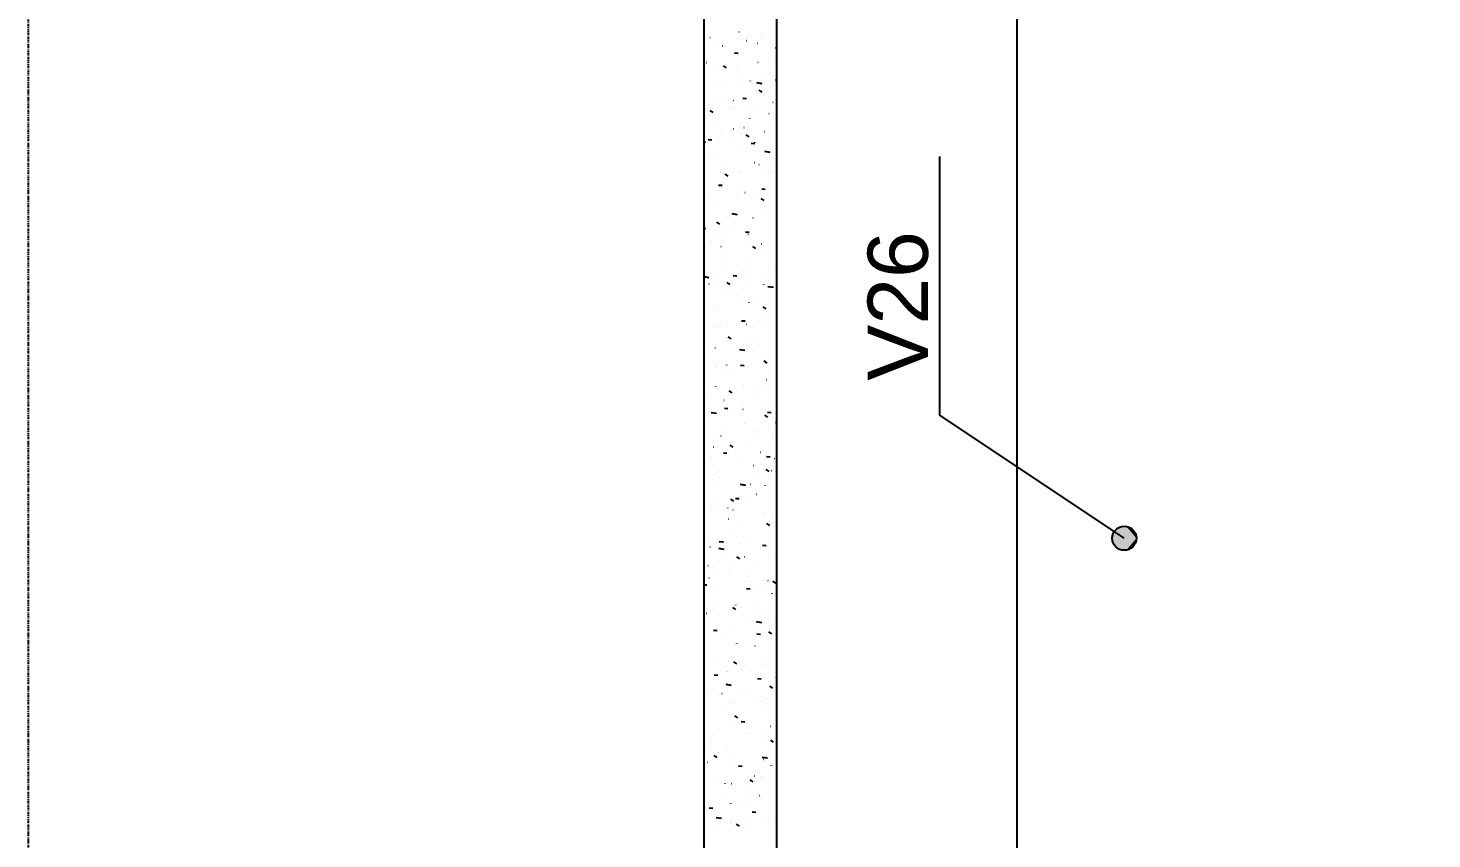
# Model space of a CAD drawing. Extents: x -1789 to 4156, y -3064 to 1391.
# Drawn here: x 1532.7 to 1765.8, y 5.1 to 139.8 of the extents above; entities that cross this region are included whole.
import ezdxf

# ---------------------------------------------------------------- set-up
doc = ezdxf.new("R2010")
doc.units = 0
doc.linetypes.add('ESTILO_TQS_0003', pattern=[0.92, 0.3, -0.15, 0.02, -0.15, 0.3])
for name, color, linetype in [('1', 1, 'CONTINUOUS'), ('2', 2, 'CONTINUOUS'), ('3', 3, 'CONTINUOUS'), ('9', 254, 'CONTINUOUS')]:
    doc.layers.add(name, color=color, linetype=linetype)
doc.styles.add('TQS_ARIAL', font='arial.ttf')

msp = doc.modelspace()

# ---------------------------------------------------------------- linework, layer by layer
at = {"layer": '1', "linetype": 'Continuous'}
msp.add_lwpolyline([(1714.7125, 55.0248), (1684.0927, 75.49325), (1684.0927, 118.4477)], dxfattribs=at)
msp.add_circle((1714.7125, 55.0248), 2, dxfattribs=at)
for points in [[(1716.7125, 55.0248), (1713.7125, 56.75685), (1712.83315, 55.70885)], [(1716.7125, 55.0248), (1715.0598, 56.9944), (1713.7125, 56.75685)], [(1716.7125, 55.0248), (1716.2446, 56.3104), (1715.0598, 56.9944)], [(1716.7125, 55.0248), (1712.83315, 55.70885), (1712.83315, 54.34075)], [(1716.7125, 55.0248), (1712.83315, 54.34075), (1713.7125, 53.29275)], [(1716.7125, 55.0248), (1713.7125, 53.29275), (1715.0598, 53.0552)], [(1716.7125, 55.0248), (1715.0598, 53.0552), (1716.2446, 53.73925)], [(1716.7125, 55.0248), (1716.2446, 53.73925), (1716.7125, 55.0248)]]:
    msp.add_solid(points, dxfattribs=at)
at = {"layer": '2', "linetype": 'ESTILO_TQS_0003'}
msp.add_lwpolyline([(1532.6668, -1652.89415), (2146.65185, -1652.89415), (2146.65185, 1011.24555), (1532.6668, 1011.24555), (1532.6668, -1652.89415)], dxfattribs=at)
at = {"layer": '3', "linetype": 'Continuous'}
msp.add_line((1696.93695, -248.7196), (1696.93695, 392.2804), dxfattribs=at)
at = {"layer": '9', "linetype": 'Continuous'}
for p, q in [((1645.9113, 138.13345), (1645.9029, 138.1388)), ((1650.52245, 138.00055), (1650.53035, 138.00665)), ((1650.7317, 139.0702), (1650.7243, 139.07695)), ((1651.24955, 137.9079), (1651.2411, 137.91325)), ((1651.9944, 137.68685), (1652.0043, 137.68815)), ((1654.4978, 138.0164), (1654.5077, 138.01775)), ((1654.5552, 138.97725), (1654.54675, 138.9826)), ((1656.93695, 139.7291), (1656.93695, 139.7291)), ((1656.93695, 139.7291), (1656.93695, 139.7291)), ((1644.93695, 136.9503), (1644.93695, 136.9503)), ((1644.93695, 136.9503), (1644.93695, 136.9503)), ((1644.93695, 136.9503), (1644.93695, 136.9503)), ((1644.93695, 136.7577), (1644.93695, 136.7577)), ((1645.6789, 136.8554), (1645.6888, 136.8567)), ((1646.42365, 136.67285), (1646.41625, 136.6796)), ((1648.0198, 136.7902), (1648.01135, 136.79555)), ((1650.58545, 135.5645), (1649.9877, 135.6168)), ((1653.12785, 136.87455), (1653.1205, 136.8813)), ((1653.358, 136.56465), (1653.3496, 136.57)), ((1653.7694, 137.25645), (1653.77735, 137.2625)), ((1656.93695, 136.44555), (1656.79325, 136.5425)), ((1656.93695, 137.4599), (1656.93695, 137.4599)), ((1656.93695, 137.4599), (1656.93695, 137.4599)), ((1656.93695, 137.4599), (1656.93695, 137.4599)), ((1644.93695, 133.7147), (1644.93695, 133.7147)), ((1644.93695, 133.7147), (1644.93695, 133.7147)), ((1644.93695, 133.7147), (1644.93695, 133.7147)), ((1644.93695, 133.15995), (1644.93695, 133.15995)), ((1645.34975, 134.03145), (1645.3577, 134.03755)), ((1646.8345, 133.40975), (1646.8444, 133.41105)), ((1648.6289, 133.1567), (1648.1315, 133.4922)), ((1648.59675, 133.2873), (1648.6047, 133.2934)), ((1650.24275, 133.1733), (1650.23535, 133.18005)), ((1653.15, 134.2412), (1653.15995, 134.2425)), ((1653.88025, 134.10585), (1653.8882, 134.11195)), ((1655.6534, 134.5708), (1655.66335, 134.5721)), ((1656.93695, 135.0088), (1656.93695, 135.0088)), ((1656.93695, 134.2846), (1656.93695, 134.2846)), ((1656.93695, 134.2846), (1656.93695, 134.2846)), ((1656.93695, 134.2846), (1656.93695, 134.2846)), ((1656.93695, 133.38415), (1656.93695, 133.38415)), ((1656.93695, 133.38415), (1656.93695, 133.38415)), ((1656.93695, 133.38415), (1656.93695, 133.38415)), ((1646.98095, 131.10145), (1646.9725, 131.10685)), ((1651.41065, 131.4547), (1651.40225, 131.46005)), ((1652.6389, 130.97765), (1652.6315, 130.9844)), ((1653.0227, 130.62665), (1653.03265, 130.62795)), ((1654.5926, 130.51445), (1653.70325, 130.6524)), ((1655.0907, 131.79905), (1655.09865, 131.8051)), ((1656.7489, 131.22915), (1656.74045, 131.2345)), ((1656.81005, 131.1253), (1656.81995, 131.1266)), ((1656.93695, 131.10935), (1656.93695, 131.10935)), ((1656.93695, 131.10935), (1656.93695, 131.10935)), ((1644.93695, 130.47905), (1644.93695, 130.47905)), ((1644.93695, 130.47905), (1644.93695, 130.47905)), ((1644.93695, 130.47905), (1644.93695, 130.47905)), ((1644.93695, 129.56215), (1644.93695, 129.56215)), ((1644.93695, 129.56215), (1644.93695, 129.56215)), ((1648.7076, 130.13675), (1648.71555, 130.14285)), ((1648.7216, 128.2222), (1648.7142, 128.22895)), ((1650.5193, 130.2971), (1650.52925, 130.2984)), ((1654.598, 129.1305), (1654.10055, 129.46605)), ((1656.93695, 130.15085), (1656.93695, 130.15085)), ((1644.93695, 127.24345), (1644.93695, 127.24345)), ((1644.93695, 127.24345), (1644.93695, 127.24345)), ((1644.93695, 127.24345), (1644.93695, 127.24345)), ((1644.93695, 125.9644), (1644.93695, 125.9644)), ((1644.93695, 125.9644), (1644.93695, 125.9644)), ((1646.4553, 125.73015), (1645.95785, 126.0657)), ((1647.3329, 127.70195), (1647.3245, 127.70735)), ((1649.4414, 126.3587), (1649.43295, 126.3641)), ((1649.83475, 127.766), (1649.8427, 127.7721)), ((1650.07375, 126.64065), (1650.0837, 126.64195)), ((1651.97295, 128.0426), (1651.37525, 128.09485)), ((1652.57715, 126.97025), (1652.5871, 126.97155)), ((1653.08175, 127.02185), (1653.08965, 127.02795)), ((1656.3287, 126.2777), (1656.33665, 126.2838)), ((1656.3645, 127.46885), (1656.3744, 127.47015)), ((1656.93695, 127.93405), (1656.93695, 127.93405)), ((1656.93695, 127.93405), (1656.93695, 127.93405)), ((1656.93695, 127.6083), (1656.93695, 127.6083)), ((1656.93695, 127.55285), (1656.93695, 127.55285)), ((1656.93695, 127.03915), (1656.93695, 127.03915)), ((1656.93695, 127.03915), (1656.93695, 127.03915)), ((1656.93695, 127.03915), (1656.93695, 127.03915)), ((1644.93695, 124.0078), (1644.93695, 124.0078)), ((1644.93695, 124.0078), (1644.93695, 124.0078)), ((1646.7088, 123.7216), (1646.70145, 123.72835)), ((1652.5407, 124.72265), (1652.5333, 124.7294)), ((1655.71005, 125.5404), (1655.7016, 125.5458)), ((1656.93695, 124.7588), (1656.93695, 124.7588)), ((1656.93695, 124.7588), (1656.93695, 124.7588)), ((1644.93695, 122.3666), (1644.93695, 122.3666)), ((1644.93695, 122.3666), (1644.93695, 122.3666)), ((1645.25795, 122.40885), (1645.26785, 122.41015)), ((1647.4738, 121.26165), (1647.46535, 121.26705)), ((1647.76135, 122.73845), (1647.77125, 122.73975)), ((1647.76625, 122.94315), (1647.7742, 122.94925)), ((1649.10495, 121.52595), (1649.0976, 121.5327)), ((1649.79335, 122.9592), (1649.78495, 122.9646)), ((1651.01325, 122.199), (1651.02115, 122.2051)), ((1651.54865, 123.23705), (1651.55855, 123.23835)), ((1651.90185, 121.61595), (1651.8934, 121.62135)), ((1652.42435, 121.70395), (1651.92695, 122.0395)), ((1654.93685, 122.527), (1654.92945, 122.53375)), ((1656.93695, 121.5835), (1656.93695, 121.5835)), ((1656.93695, 121.5835), (1656.93695, 121.5835)), ((1656.93695, 121.5835), (1656.93695, 121.5835)), ((1645.246, 120.77325), (1644.93695, 120.8212)), ((1644.93695, 120.77215), (1644.93695, 120.77215)), ((1646.18785, 121.1482), (1645.59015, 121.20045)), ((1647.0947, 119.0529), (1647.1046, 119.0542)), ((1650.882, 119.5515), (1650.8919, 119.5528)), ((1653.36045, 120.52065), (1652.76275, 120.57295)), ((1653.3939, 120.7901), (1653.4018, 120.7962)), ((1655.9184, 119.11805), (1655.02905, 119.256)), ((1656.93695, 120.6942), (1656.93695, 120.6942)), ((1656.93695, 120.6942), (1656.93695, 120.6942)), ((1656.93695, 120.6942), (1656.93695, 120.6942)), ((1656.93695, 120.20775), (1656.93695, 120.20775)), ((1656.93695, 118.9601), (1656.93695, 118.9601)), ((1644.93695, 118.7688), (1644.93695, 118.7688)), ((1644.93695, 118.7688), (1644.93695, 118.7688)), ((1644.93695, 118.7688), (1644.93695, 118.7688)), ((1644.93695, 117.53655), (1644.93695, 117.53655)), ((1644.93695, 117.53655), (1644.93695, 117.53655)), ((1644.93695, 117.53655), (1644.93695, 117.53655)), ((1645.8406, 118.2299), (1645.8485, 118.236)), ((1648.2212, 116.821), (1648.22915, 116.82705)), ((1648.71405, 117.29625), (1648.7056, 117.30165)), ((1653.2723, 117.46115), (1653.2802, 117.46725)), ((1654.05225, 117.0707), (1654.0438, 117.0761)), ((1654.52395, 116.56035), (1654.5166, 116.5671)), ((1656.93695, 118.6602), (1656.93695, 118.6602)), ((1656.93695, 118.40825), (1656.93695, 118.40825)), ((1656.93695, 118.40825), (1656.93695, 118.40825)), ((1656.93695, 118.40825), (1656.93695, 118.40825)), ((1644.93695, 115.17105), (1644.93695, 115.17105)), ((1644.93695, 115.17105), (1644.93695, 115.17105)), ((1644.93695, 114.3009), (1644.93695, 114.3009)), ((1644.93695, 114.3009), (1644.93695, 114.3009)), ((1644.93695, 114.3009), (1644.93695, 114.3009)), ((1648.15315, 115.59445), (1648.16305, 115.59575)), ((1648.94305, 115.15945), (1648.44565, 115.49495)), ((1648.6921, 115.5593), (1648.68475, 115.56605)), ((1650.65655, 115.92405), (1650.66645, 115.92535)), ((1650.8225, 115.953), (1650.8141, 115.9584)), ((1654.44385, 116.42265), (1654.4538, 116.42395)), ((1655.5815, 115.9975), (1655.58945, 116.00355)), ((1656.16075, 115.72745), (1656.1523, 115.73285)), ((1656.93695, 115.23295), (1656.93695, 115.23295)), ((1656.93695, 115.23295), (1656.93695, 115.23295)), ((1656.93695, 115.23295), (1656.93695, 115.23295)), ((1656.93695, 114.34925), (1656.93695, 114.34925)), ((1656.93695, 114.34925), (1656.93695, 114.34925)), ((1647.9174, 113.59635), (1647.3197, 113.64865)), ((1648.0996, 113.49205), (1648.10755, 113.49815)), ((1650.32555, 111.96445), (1650.3335, 111.9705)), ((1650.59625, 112.9219), (1650.5878, 112.92725)), ((1651.715, 112.4656), (1651.72495, 112.4669)), ((1652.5112, 112.05975), (1652.50385, 112.0665)), ((1654.2184, 112.7952), (1654.22835, 112.7965)), ((1655.09, 112.9688), (1654.4923, 113.0211)), ((1656.93695, 112.80725), (1656.93695, 112.80725)), ((1656.93695, 112.0577), (1656.93695, 112.0577)), ((1656.93695, 112.0577), (1656.93695, 112.0577)), ((1656.93695, 112.0577), (1656.93695, 112.0577)), ((1644.93695, 111.57325), (1644.93695, 111.57325)), ((1644.93695, 111.06525), (1644.93695, 111.06525)), ((1644.93695, 111.06525), (1644.93695, 111.06525)), ((1644.93695, 111.06525), (1644.93695, 111.06525)), ((1645.3995, 111.63415), (1645.40945, 111.63545)), ((1646.67935, 111.0587), (1646.67195, 111.06545)), ((1653.57255, 111.2203), (1653.58045, 111.2264)), ((1654.91215, 111.13325), (1654.4147, 111.4688)), ((1654.90735, 109.86405), (1654.9, 109.87085)), ((1656.93695, 109.7675), (1656.93695, 109.7675)), ((1644.93695, 107.9755), (1644.93695, 107.9755)), ((1644.93695, 107.9755), (1644.93695, 107.9755)), ((1644.93695, 107.9755), (1644.93695, 107.9755)), ((1644.93695, 107.82965), (1644.93695, 107.82965)), ((1645.0101, 107.88575), (1645.018, 107.8918)), ((1645.17405, 108.0067), (1645.184, 108.008)), ((1647.55805, 107.20095), (1647.0606, 107.5365)), ((1648.9614, 108.5053), (1648.9713, 108.5066)), ((1649.0755, 108.863), (1649.0681, 108.8698)), ((1650.47255, 108.7719), (1649.58315, 108.90985)), ((1652.9075, 107.47435), (1652.9154, 107.48045)), ((1653.0567, 108.17915), (1653.04825, 108.1845)), ((1655.2769, 109.33675), (1655.2868, 109.33805)), ((1656.93695, 108.8824), (1656.93695, 108.8824)), ((1656.93695, 108.8824), (1656.93695, 108.8824)), ((1656.93695, 108.00425), (1656.93695, 108.00425)), ((1656.93695, 108.00425), (1656.93695, 108.00425)), ((1656.93695, 108.00425), (1656.93695, 108.00425)), ((1656.93695, 107.76935), (1656.93695, 107.76935)), ((1645.2448, 106.42965), (1644.93695, 106.45655)), ((1646.88565, 105.76), (1646.8772, 105.76535)), ((1648.25705, 107.1416), (1648.265, 107.1477)), ((1650.1154, 106.8777), (1650.10695, 106.88305)), ((1652.4174, 105.8021), (1651.8197, 105.8544)), ((1652.22385, 105.53445), (1652.21545, 105.5398)), ((1652.52325, 105.37645), (1652.53315, 105.37775)), ((1656.93695, 105.70715), (1656.93695, 105.70715)), ((1656.93695, 105.70715), (1656.93695, 105.70715)), ((1656.93695, 105.4067), (1656.93695, 105.4067)), ((1644.93695, 104.594), (1644.93695, 104.594)), ((1644.93695, 104.3777), (1644.93695, 104.3777)), ((1644.93695, 104.3777), (1644.93695, 104.3777)), ((1646.23255, 104.54825), (1646.24245, 104.54955)), ((1647.7348, 103.50525), (1647.74275, 103.5113)), ((1648.6626, 102.8964), (1648.65525, 102.90315)), ((1648.73595, 104.87785), (1648.74585, 104.87915)), ((1652.7859, 104.1454), (1652.7938, 104.1515)), ((1653.5271, 103.1748), (1653.0297, 103.5103)), ((1654.4945, 103.89745), (1654.4871, 103.9042)), ((1644.93695, 101.35835), (1644.93695, 101.35835)), ((1644.93695, 101.35835), (1644.93695, 101.35835)), ((1644.93695, 101.35835), (1644.93695, 101.35835)), ((1644.93695, 100.7799), (1644.93695, 100.7799)), ((1644.9383, 100.65), (1644.93695, 100.65085)), ((1648.3707, 101.232), (1648.3806, 101.2333)), ((1650.27655, 100.42445), (1650.2681, 100.42985)), ((1652.6643, 100.8165), (1652.6722, 100.82255)), ((1654.6862, 102.06345), (1654.6961, 102.06475)), ((1656.93695, 102.53185), (1656.93695, 102.53185)), ((1656.93695, 102.53185), (1656.93695, 102.53185)), ((1656.93695, 102.53185), (1656.93695, 102.53185)), ((1656.93695, 101.6593), (1656.93695, 101.6593)), ((1656.93695, 101.6593), (1656.93695, 101.6593)), ((1656.93695, 100.8748), (1656.93695, 100.8748)), ((1645.7571, 98.31245), (1644.93695, 98.43965)), ((1644.93695, 98.12275), (1644.93695, 98.12275)), ((1644.93695, 98.12275), (1644.93695, 98.12275)), ((1644.93695, 98.12275), (1644.93695, 98.12275)), ((1646.64985, 98.3958), (1646.6425, 98.40255)), ((1647.6132, 100.1763), (1647.62115, 100.1824)), ((1650.3504, 98.5824), (1649.7527, 98.6347)), ((1652.0555, 98.1193), (1652.0654, 98.1206)), ((1652.4817, 99.39685), (1652.47435, 99.4036)), ((1654.5589, 98.4489), (1654.5688, 98.4502)), ((1655.61475, 100.19895), (1655.6063, 100.2043)), ((1656.93695, 98.00615), (1656.9253, 98.0072)), ((1656.93695, 99.3566), (1656.93695, 99.3566)), ((1656.93695, 99.3566), (1656.93695, 99.3566)), ((1644.93695, 97.18215), (1644.93695, 97.18215)), ((1645.74, 97.28785), (1645.7499, 97.28915)), ((1647.4916, 96.84735), (1647.49955, 96.85345)), ((1649.2572, 97.1622), (1648.7598, 97.4977)), ((1649.046, 96.2001), (1649.03865, 96.20685)), ((1651.51675, 96.4591), (1651.5083, 96.46445)), ((1652.5427, 97.48755), (1652.5506, 97.49365)), ((1654.87785, 97.20115), (1654.8705, 97.2079)), ((1656.4295, 96.6573), (1655.54015, 96.7952)), ((1656.855, 96.23355), (1656.84655, 96.2389)), ((1656.93695, 96.5786), (1656.93695, 96.5786)), ((1656.93695, 96.1813), (1656.93695, 96.1813)), ((1644.93695, 94.8871), (1644.93695, 94.8871)), ((1644.93695, 94.8871), (1644.93695, 94.8871)), ((1644.93695, 94.8871), (1644.93695, 94.8871)), ((1644.93695, 93.58435), (1644.93695, 93.58435)), ((1644.93695, 93.58435), (1644.93695, 93.58435)), ((1644.93695, 93.58435), (1644.93695, 93.58435)), ((1646.8153, 93.83165), (1646.82525, 93.83295)), ((1647.37, 93.5184), (1647.37795, 93.5245)), ((1647.9429, 95.5606), (1647.93445, 95.566)), ((1650.60265, 94.33025), (1650.61255, 94.33155)), ((1652.4211, 94.1586), (1652.429, 94.1647)), ((1653.62525, 95.11585), (1653.6168, 95.1212)), ((1655.2263, 93.136), (1654.72885, 93.4715)), ((1656.91815, 95.1617), (1656.92805, 95.163)), ((1656.93695, 95.31435), (1656.93695, 95.31435)), ((1656.93695, 95.31435), (1656.93695, 95.31435)), ((1656.93695, 95.31435), (1656.93695, 95.31435)), ((1644.93695, 91.65145), (1644.93695, 91.65145)), ((1644.93695, 91.65145), (1644.93695, 91.65145)), ((1644.93695, 91.65145), (1644.93695, 91.65145)), ((1651.7379, 91.0605), (1651.1402, 91.1128)), ((1654.1645, 91.2014), (1654.17445, 91.2027)), ((1654.465, 91.2345), (1654.4576, 91.2413)), ((1654.52135, 91.36965), (1654.5129, 91.37505)), ((1656.93695, 93.00605), (1656.93695, 93.00605)), ((1656.93695, 93.00605), (1656.93695, 93.00605)), ((1656.93695, 93.00605), (1656.93695, 93.00605)), ((1656.93695, 91.98215), (1656.93695, 91.98215)), ((1644.93695, 89.9866), (1644.93695, 89.9866)), ((1644.93695, 89.9866), (1644.93695, 89.9866)), ((1646.33965, 90.23145), (1646.33125, 90.2368)), ((1647.24845, 90.1895), (1647.25635, 90.19555)), ((1647.8738, 90.3732), (1647.8837, 90.37455)), ((1648.63315, 90.23345), (1648.62575, 90.24025)), ((1650.3772, 90.7028), (1650.3871, 90.7041)), ((1650.40335, 90.81785), (1650.3949, 90.8232)), ((1651.99485, 90.5959), (1652.0028, 90.602)), ((1656.62985, 90.0264), (1656.6214, 90.0318)), ((1656.93695, 90.60565), (1656.93695, 90.60565)), ((1656.93695, 89.83075), (1656.93695, 89.83075)), ((1656.93695, 89.83075), (1656.93695, 89.83075)), ((1656.93695, 89.83075), (1656.93695, 89.83075)), ((1656.93695, 88.96935), (1656.93695, 88.96935)), ((1656.93695, 88.96935), (1656.93695, 88.96935)), ((1644.93695, 88.41585), (1644.93695, 88.41585)), ((1644.93695, 88.41585), (1644.93695, 88.41585)), ((1644.93695, 88.41585), (1644.93695, 88.41585)), ((1644.93695, 86.3888), (1644.93695, 86.3888)), ((1645.12015, 86.4129), (1645.1301, 86.41425)), ((1646.59515, 86.8934), (1646.5867, 86.89875)), ((1646.8222, 86.62675), (1646.8301, 86.63285)), ((1649.4143, 88.16355), (1648.91685, 88.4991)), ((1651.7141, 86.19785), (1650.82475, 86.33575)), ((1651.43565, 87.24435), (1651.4456, 87.2457)), ((1652.1779, 87.5007), (1652.18585, 87.5068)), ((1652.4522, 86.7339), (1652.44485, 86.74065)), ((1653.93905, 87.57395), (1653.949, 87.57525)), ((1656.93695, 86.6555), (1656.93695, 86.6555)), ((1656.93695, 86.6555), (1656.93695, 86.6555)), ((1644.93695, 85.1802), (1644.93695, 85.1802)), ((1644.93695, 85.1802), (1644.93695, 85.1802)), ((1644.93695, 85.1802), (1644.93695, 85.1802)), ((1646.33105, 85.99795), (1646.3237, 86.0047)), ((1652.0563, 84.1718), (1652.06425, 84.17785)), ((1652.9181, 86.0405), (1652.9097, 86.04585)), ((1654.8484, 84.53825), (1654.841, 84.545)), ((1655.38335, 84.13735), (1654.88595, 84.4729)), ((1654.99755, 84.1155), (1655.00745, 84.11685)), ((1655.0266, 84.69725), (1655.01815, 84.7026)), ((1656.5631, 84.39435), (1656.57105, 84.40045)), ((1656.93695, 85.3878), (1656.93695, 85.3878)), ((1644.93695, 82.791), (1644.93695, 82.791)), ((1644.93695, 81.94455), (1644.93695, 81.94455)), ((1644.93695, 81.94455), (1644.93695, 81.94455)), ((1644.93695, 81.94455), (1644.93695, 81.94455)), ((1646.9471, 83.4939), (1646.9387, 83.49925)), ((1647.00525, 83.5316), (1647.01315, 83.5377)), ((1648.68205, 83.28405), (1648.69195, 83.28535)), ((1648.7272, 83.8023), (1648.71985, 83.80905)), ((1649.0556, 82.15065), (1649.04715, 82.156)), ((1651.5722, 83.67445), (1650.9745, 83.72675)), ((1656.93695, 83.4802), (1656.93695, 83.4802)), ((1656.93695, 83.4802), (1656.93695, 83.4802)), ((1656.93695, 83.4802), (1656.93695, 83.4802)), ((1656.93695, 83.2051), (1656.93695, 83.2051)), ((1656.93695, 83.08945), (1656.93695, 83.08945)), ((1656.93695, 82.6244), (1656.93695, 82.6244)), ((1656.93695, 82.6244), (1656.93695, 82.6244)), ((1656.93695, 82.6244), (1656.93695, 82.6244)), ((1645.8421, 80.10105), (1645.8347, 80.1078)), ((1646.88365, 80.20265), (1646.89155, 80.20875)), ((1649.57135, 79.16495), (1649.07395, 79.50045)), ((1651.30715, 80.3613), (1651.3151, 80.3674)), ((1651.50825, 80.05835), (1651.51815, 80.05965)), ((1654.01165, 80.38795), (1654.02155, 80.38925)), ((1654.55415, 79.6172), (1654.56205, 79.62325)), ((1655.32425, 81.33235), (1655.3158, 81.3377)), ((1656.93695, 80.30495), (1656.93695, 80.30495)), ((1656.93695, 80.30495), (1656.93695, 80.30495)), ((1644.93695, 79.19325), (1644.93695, 79.19325)), ((1644.93695, 78.70895), (1644.93695, 78.70895)), ((1644.93695, 78.70895), (1644.93695, 78.70895)), ((1644.93695, 78.70895), (1644.93695, 78.70895)), ((1645.19275, 79.2269), (1645.20265, 79.2282)), ((1645.28955, 78.1993), (1645.2811, 78.2047)), ((1648.23825, 77.9054), (1648.23085, 77.91215)), ((1649.40755, 78.75115), (1649.39915, 78.7565)), ((1651.51605, 77.4079), (1651.5076, 77.41325)), ((1654.1462, 78.8367), (1654.1388, 78.84345)), ((1655.16825, 76.94245), (1655.1782, 76.94375)), ((1656.93695, 77.12965), (1656.93695, 77.12965)), ((1656.93695, 77.12965), (1656.93695, 77.12965)), ((1656.93695, 77.12965), (1656.93695, 77.12965)), ((1644.93695, 75.59545), (1644.93695, 75.59545)), ((1644.93695, 75.59545), (1644.93695, 75.59545)), ((1644.93695, 75.4733), (1644.93695, 75.4733)), ((1645.9917, 76.2826), (1645.9996, 76.2887)), ((1646.99865, 75.7384), (1646.1093, 75.87635)), ((1648.8996, 76.50775), (1648.3019, 76.56005)), ((1648.87755, 76.11425), (1648.88745, 76.11555)), ((1649.23865, 75.5385), (1649.2466, 75.54455)), ((1651.38095, 76.44385), (1651.39085, 76.44515)), ((1655.5404, 75.13875), (1655.043, 75.47425)), ((1656.0722, 75.88025), (1655.4745, 75.93255)), ((1656.88535, 74.93475), (1656.8933, 74.9408)), ((1656.93695, 76.27945), (1656.93695, 76.27945)), ((1656.93695, 76.27945), (1656.93695, 76.27945)), ((1656.93695, 75.8046), (1656.93695, 75.8046)), ((1645.35315, 74.20415), (1645.34575, 74.2109)), ((1647.75, 73.45655), (1647.74155, 73.46195)), ((1651.6915, 74.18495), (1651.69945, 74.19105)), ((1651.868, 74.0084), (1651.8596, 74.01375)), ((1653.0769, 73.06935), (1653.08685, 73.07065)), ((1653.65725, 72.9398), (1653.64985, 72.94655)), ((1653.9765, 72.66515), (1653.96805, 72.6705)), ((1655.5803, 73.3989), (1655.59025, 73.4002)), ((1656.93695, 74.19705), (1656.7817, 74.22115)), ((1656.93695, 74.19675), (1656.93695, 74.19675)), ((1656.93695, 73.9544), (1656.93695, 73.9544)), ((1656.93695, 73.9544), (1656.93695, 73.9544)), ((1656.93695, 73.9544), (1656.93695, 73.9544)), ((1644.93695, 72.23765), (1644.93695, 72.23765)), ((1644.93695, 71.9977), (1644.93695, 71.9977)), ((1646.51885, 70.21585), (1646.52675, 70.22195)), ((1646.7614, 72.2379), (1646.77135, 72.2392)), ((1647.7493, 72.00845), (1647.7419, 72.0152)), ((1649.76355, 70.1426), (1649.26615, 70.4781)), ((1651.5699, 70.85605), (1651.57785, 70.8621)), ((1656.76375, 71.6058), (1656.7717, 71.6119)), ((1656.93695, 70.7791), (1656.93695, 70.7791)), ((1656.93695, 70.7791), (1656.93695, 70.7791)), ((1656.93695, 70.7791), (1656.93695, 70.7791)), ((1644.93695, 69.00205), (1644.93695, 69.00205)), ((1644.93695, 69.00205), (1644.93695, 69.00205)), ((1644.93695, 69.00205), (1644.93695, 69.00205)), ((1644.93695, 68.3999), (1644.93695, 68.3999)), ((1644.93695, 68.3999), (1644.93695, 68.3999)), ((1644.93695, 68.3999), (1644.93695, 68.3999)), ((1646.11955, 68.5556), (1646.12945, 68.5569)), ((1648.72785, 69.12225), (1648.13015, 69.17455)), ((1649.1424, 69.39425), (1649.13395, 69.3996)), ((1649.9069, 69.0542), (1649.9168, 69.0555)), ((1654.32845, 69.26565), (1654.32, 69.271)), ((1655.90045, 68.49475), (1655.30275, 68.54705)), ((1656.2224, 69.88565), (1656.2323, 69.88695)), ((1656.43695, 67.9224), (1656.4285, 67.92775)), ((1656.64215, 68.27685), (1656.6501, 68.28295)), ((1656.93695, 69.93445), (1656.93695, 69.93445)), ((1656.93695, 69.93445), (1656.93695, 69.93445)), ((1656.93695, 68.40405), (1656.93695, 68.40405)), ((1644.93695, 65.7664), (1644.93695, 65.7664)), ((1644.93695, 65.7664), (1644.93695, 65.7664)), ((1644.93695, 65.7664), (1644.93695, 65.7664)), ((1646.39725, 66.8869), (1646.40515, 66.893)), ((1647.26035, 66.11155), (1647.25295, 66.1183)), ((1651.4483, 67.5271), (1651.45625, 67.5332)), ((1653.16825, 67.0429), (1653.1609, 67.04965)), ((1653.5917, 65.94155), (1653.6016, 65.94285)), ((1655.73265, 66.1164), (1655.2352, 66.4519)), ((1656.0951, 66.2711), (1656.105, 66.2724)), ((1656.93695, 67.60385), (1656.93695, 67.60385)), ((1656.93695, 67.60385), (1656.93695, 67.60385)), ((1656.93695, 67.60385), (1656.93695, 67.60385)), ((1656.93695, 65.3041), (1656.93695, 65.3041)), ((1644.93695, 64.80215), (1644.93695, 64.80215)), ((1646.27565, 63.55795), (1646.28355, 63.56405)), ((1646.40225, 64.78935), (1646.3938, 64.79475)), ((1647.2762, 65.1101), (1647.2861, 65.1114)), ((1651.87495, 63.7914), (1650.98555, 63.9293)), ((1651.3267, 64.19815), (1651.33465, 64.20425)), ((1652.6709, 63.97105), (1652.66245, 63.97645)), ((1655.04495, 63.8156), (1655.05285, 63.8217)), ((1655.72085, 65.2033), (1655.7124, 65.2087)), ((1656.93695, 64.42855), (1656.93695, 64.42855)), ((1656.93695, 63.5895), (1656.93695, 63.5895)), ((1656.93695, 63.5895), (1656.93695, 63.5895)), ((1656.93695, 63.0063), (1656.93695, 63.0063)), ((1644.93695, 62.53075), (1644.93695, 62.53075)), ((1644.93695, 62.53075), (1644.93695, 62.53075)), ((1644.93695, 62.53075), (1644.93695, 62.53075)), ((1644.93695, 61.20435), (1644.93695, 61.20435)), ((1644.93695, 61.20435), (1644.93695, 61.20435)), ((1646.7542, 61.38985), (1646.7458, 61.39525)), ((1649.8855, 61.16765), (1649.38805, 61.5032)), ((1650.727, 61.5468), (1650.1293, 61.5991)), ((1651.1563, 62.02315), (1651.1662, 62.02445)), ((1652.6793, 61.14595), (1652.67195, 61.1527)), ((1653.6597, 62.3527), (1653.6696, 62.354)), ((1656.39895, 61.619), (1656.4069, 61.62505)), ((1656.93695, 61.2533), (1656.93695, 61.2533)), ((1656.93695, 61.2533), (1656.93695, 61.2533)), ((1656.93695, 61.0035), (1656.93695, 61.0035)), ((1644.93695, 59.29515), (1644.93695, 59.29515)), ((1644.93695, 59.29515), (1644.93695, 59.29515)), ((1644.93695, 59.29515), (1644.93695, 59.29515)), ((1646.15405, 60.22905), (1646.16195, 60.2351)), ((1646.5614, 60.40705), (1646.554, 60.4138)), ((1648.8627, 60.0466), (1648.85425, 60.052)), ((1649.72945, 59.7369), (1649.7374, 59.743)), ((1654.7182, 58.8943), (1654.7281, 58.8956)), ((1655.13135, 59.2283), (1655.1229, 59.2337)), ((1656.27735, 58.29005), (1656.2853, 58.29615)), ((1644.93695, 57.60655), (1644.93695, 57.60655)), ((1644.93695, 56.0595), (1644.93695, 56.0595)), ((1645.09665, 56.0953), (1645.0882, 56.10065)), ((1648.40265, 58.06285), (1648.4126, 58.06415)), ((1648.95755, 58.21135), (1648.95015, 58.21815)), ((1649.21465, 56.6471), (1649.20625, 56.65245)), ((1651.0835, 57.5403), (1651.09145, 57.54635)), ((1655.85455, 57.1415), (1655.35715, 57.477)), ((1656.4984, 57.6464), (1656.49105, 57.65315)), ((1656.93695, 58.078), (1656.93695, 58.078)), ((1656.93695, 58.078), (1656.93695, 58.078)), ((1656.93695, 57.24455), (1656.93695, 57.24455)), ((1656.93695, 56.4114), (1656.93695, 56.4114)), ((1644.93695, 54.0088), (1644.93695, 54.0088)), ((1644.93695, 54.0088), (1644.93695, 54.0088)), ((1645.6738, 54.1058), (1645.68375, 54.1071)), ((1648.0544, 54.3801), (1647.4567, 54.4324)), ((1648.1772, 54.43535), (1648.18715, 54.4367)), ((1650.9619, 54.21135), (1650.96985, 54.21745)), ((1651.32315, 55.30385), (1651.3147, 55.30925)), ((1651.96455, 54.934), (1651.97445, 54.9353)), ((1655.227, 53.7526), (1654.6293, 53.8049)), ((1656.93695, 54.90275), (1656.93695, 54.90275)), ((1656.93695, 54.90275), (1656.93695, 54.90275)), ((1656.93695, 54.90275), (1656.93695, 54.90275)), ((1644.93695, 52.82385), (1644.93695, 52.82385)), ((1644.93695, 52.82385), (1644.93695, 52.82385)), ((1644.93695, 52.82385), (1644.93695, 52.82385)), ((1645.91085, 53.57115), (1645.9188, 53.57725)), ((1648.24025, 53.16435), (1647.35085, 53.30225)), ((1647.5571, 51.35255), (1647.54865, 51.3579)), ((1648.54465, 52.24475), (1648.5373, 52.2515)), ((1650.86635, 51.6134), (1650.3689, 51.9489)), ((1651.6751, 51.90435), (1651.6667, 51.9097)), ((1654.29775, 53.5354), (1654.3057, 53.54145)), ((1654.37655, 53.2458), (1654.36915, 53.25255)), ((1655.67515, 51.8247), (1655.68505, 51.826)), ((1656.93695, 53.603), (1656.93695, 53.603)), ((1656.93695, 51.81555), (1656.93695, 51.81555)), ((1656.93695, 51.72745), (1656.93695, 51.72745)), ((1656.93695, 51.72745), (1656.93695, 51.72745)), ((1656.93695, 51.72745), (1656.93695, 51.72745)), ((1644.93695, 50.411), (1644.93695, 50.411)), ((1644.93695, 50.411), (1644.93695, 50.411)), ((1644.93695, 50.411), (1644.93695, 50.411)), ((1644.93695, 49.58825), (1644.93695, 49.58825)), ((1644.93695, 49.58825), (1644.93695, 49.58825)), ((1644.93695, 49.58825), (1644.93695, 49.58825)), ((1645.5723, 50.49465), (1645.5822, 50.49595)), ((1645.78925, 50.2422), (1645.7972, 50.2483)), ((1649.0418, 49.50235), (1649.0497, 49.50845)), ((1649.3596, 50.99325), (1649.36955, 50.99455)), ((1653.7836, 50.5611), (1653.77515, 50.56645)), ((1656.93695, 50.89955), (1656.93695, 50.89955)), ((1656.93695, 50.89955), (1656.93695, 50.89955)), ((1645.3818, 47.2134), (1644.93695, 47.2523)), ((1644.93695, 46.81325), (1644.93695, 46.81325)), ((1645.79345, 48.4208), (1645.78605, 48.42755)), ((1646.48205, 47.01665), (1646.49195, 47.01795)), ((1646.6069, 48.7826), (1646.59845, 48.788)), ((1652.5544, 46.5859), (1651.9567, 46.6382)), ((1652.28875, 48.7582), (1652.2967, 48.7643)), ((1652.36375, 48.7452), (1652.3564, 48.75195)), ((1652.79755, 47.8481), (1652.8075, 47.8494)), ((1654.13555, 47.1616), (1654.12715, 47.16695)), ((1655.30095, 48.17765), (1655.31085, 48.179)), ((1655.53575, 48.01405), (1655.54365, 48.02015)), ((1656.8354, 47.5872), (1656.338, 47.92275)), ((1656.93695, 48.5522), (1656.93695, 48.5522)), ((1656.93695, 48.5522), (1656.93695, 48.5522)), ((1656.93695, 48.5522), (1656.93695, 48.5522)), ((1656.93695, 47.5187), (1656.93695, 47.5187)), ((1644.93695, 46.3526), (1644.93695, 46.3526)), ((1644.93695, 46.3526), (1644.93695, 46.3526)), ((1646.9733, 44.6795), (1646.9812, 44.6856)), ((1653.18535, 44.5917), (1653.1769, 44.59705)), ((1654.7599, 46.5495), (1654.75255, 46.55625)), ((1656.24405, 45.81835), (1656.2356, 45.8237)), ((1656.35945, 44.71925), (1656.36935, 44.72055)), ((1656.93695, 46.20245), (1656.93695, 46.20245)), ((1656.93695, 45.3769), (1656.93695, 45.3769)), ((1656.93695, 45.3769), (1656.93695, 45.3769)), ((1656.93695, 45.3769), (1656.93695, 45.3769)), ((1656.93695, 44.5546), (1656.93695, 44.5546)), ((1656.93695, 44.5546), (1656.93695, 44.5546)), ((1656.93695, 44.5546), (1656.93695, 44.5546)), ((1644.93695, 43.21545), (1644.93695, 43.21545)), ((1644.93695, 43.21545), (1644.93695, 43.21545)), ((1644.93695, 43.21545), (1644.93695, 43.21545)), ((1644.93695, 43.117), (1644.93695, 43.117)), ((1645.3045, 42.5239), (1645.2971, 42.53065)), ((1646.2566, 43.3892), (1646.2665, 43.3905)), ((1650.19965, 43.1704), (1649.7022, 43.50595)), ((1650.04395, 43.8878), (1650.05385, 43.8891)), ((1650.22025, 43.93535), (1650.2282, 43.94145)), ((1651.21245, 43.4552), (1651.20505, 43.46195)), ((1653.46725, 43.1912), (1653.4752, 43.1973)), ((1655.2938, 43.24845), (1655.2854, 43.2538)), ((1656.93695, 42.20165), (1656.93695, 42.20165)), ((1656.93695, 42.20165), (1656.93695, 42.20165)), ((1656.93695, 42.20165), (1656.93695, 42.20165)), ((1644.93695, 39.88135), (1644.93695, 39.88135)), ((1644.93695, 39.88135), (1644.93695, 39.88135)), ((1644.93695, 39.88135), (1644.93695, 39.88135)), ((1645.0476, 39.96625), (1645.05555, 39.97235)), ((1647.1053, 39.6621), (1646.5076, 39.7144)), ((1647.3151, 39.93075), (1647.325, 39.93205)), ((1649.8185, 40.26035), (1649.8284, 40.26165)), ((1652.478, 41.86705), (1652.46955, 41.8724)), ((1653.6058, 40.75895), (1653.6157, 40.76025)), ((1654.5265, 40.99865), (1653.63715, 41.13655)), ((1655.03155, 39.95565), (1655.02415, 39.9624)), ((1655.6694, 41.64535), (1655.6773, 41.65145)), ((1656.93695, 40.6248), (1656.93695, 40.6248)), ((1644.93695, 39.61765), (1644.93695, 39.61765)), ((1644.93695, 39.61765), (1644.93695, 39.61765)), ((1648.00825, 38.36405), (1647.9998, 38.3694)), ((1648.2946, 39.2221), (1648.3025, 39.2282)), ((1650.3539, 37.56665), (1650.36185, 37.57275)), ((1650.72345, 37.5583), (1650.7161, 37.56505)), ((1653.34645, 38.1385), (1653.33805, 38.14385)), ((1654.2779, 39.03455), (1653.6802, 39.08685)), ((1655.5478, 38.3164), (1655.5557, 38.3225)), ((1656.1687, 39.14425), (1655.6713, 39.47975)), ((1656.93695, 39.02635), (1656.93695, 39.02635)), ((1656.93695, 39.02635), (1656.93695, 39.02635)), ((1656.93695, 38.80195), (1656.93695, 38.80195)), ((1656.93695, 38.62605), (1656.93695, 38.62605)), ((1656.93695, 38.20965), (1656.93695, 38.20965)), ((1644.93695, 36.6457), (1644.93695, 36.6457)), ((1644.93695, 36.6457), (1644.93695, 36.6457)), ((1644.93695, 36.6457), (1644.93695, 36.6457)), ((1644.93695, 36.0199), (1644.93695, 36.0199)), ((1644.93695, 36.0199), (1644.93695, 36.0199)), ((1646.5024, 35.0812), (1646.49505, 35.08795)), ((1650.87695, 36.8019), (1650.88685, 36.8032)), ((1653.38035, 37.1315), (1653.39025, 37.1328)), ((1656.93695, 35.8511), (1656.93695, 35.8511)), ((1656.93695, 35.8511), (1656.93695, 35.8511)), ((1644.93695, 33.4101), (1644.93695, 33.4101)), ((1644.93695, 33.4101), (1644.93695, 33.4101)), ((1644.93695, 33.4101), (1644.93695, 33.4101)), ((1645.18125, 33.5975), (1645.1892, 33.6036)), ((1648.81235, 32.9323), (1648.8223, 32.9336)), ((1648.89855, 32.88555), (1648.8912, 32.8923)), ((1649.02175, 34.54305), (1649.01335, 34.54845)), ((1650.3567, 34.1718), (1649.8593, 34.5073)), ((1650.2323, 34.2377), (1650.24025, 34.2438)), ((1651.13025, 33.1998), (1651.1218, 33.2052)), ((1652.77955, 32.95665), (1652.7875, 32.96275)), ((1654.54255, 34.05875), (1654.5352, 34.0655)), ((1654.5867, 34.1731), (1654.57825, 34.17845)), ((1655.12785, 33.76375), (1655.1378, 33.76505)), ((1656.69515, 32.82985), (1656.68675, 32.8352)), ((1656.93695, 32.6758), (1656.93695, 32.6758)), ((1656.93695, 32.6758), (1656.93695, 32.6758)), ((1656.93695, 32.6758), (1656.93695, 32.6758)), ((1644.93695, 32.4221), (1644.93695, 32.4221)), ((1644.93695, 32.4221), (1644.93695, 32.4221)), ((1644.93695, 32.4221), (1644.93695, 32.4221)), ((1645.02505, 32.4337), (1645.03495, 32.435)), ((1647.2092, 32.25245), (1646.6115, 32.30475)), ((1649.4818, 30.59025), (1648.59245, 30.7282)), ((1654.3818, 31.62495), (1653.7841, 31.67725)), ((1655.3046, 31.65855), (1655.3125, 31.6646)), ((1656.3258, 30.1456), (1655.82835, 30.4811)), ((1656.93695, 31.86465), (1656.93135, 31.8698)), ((1656.93695, 31.4014), (1656.93695, 31.4014)), ((1644.93695, 30.17445), (1644.93695, 30.17445)), ((1644.93695, 30.17445), (1644.93695, 30.17445)), ((1644.93695, 30.17445), (1644.93695, 30.17445)), ((1644.93695, 28.82435), (1644.93695, 28.82435)), ((1644.93695, 28.82435), (1644.93695, 28.82435)), ((1645.05965, 30.2686), (1645.0676, 30.27465)), ((1645.39445, 28.88455), (1645.4044, 28.88585)), ((1647.4641, 28.87795), (1647.472, 28.88405)), ((1647.89785, 29.21415), (1647.9078, 29.21545)), ((1651.4822, 29.8003), (1651.4738, 29.8057)), ((1651.6852, 29.71275), (1651.6951, 29.71405)), ((1653.5907, 28.45705), (1653.58225, 28.46245)), ((1655.183, 28.3296), (1655.1909, 28.3357)), ((1656.93695, 29.73335), (1656.93695, 29.73335)), ((1656.93695, 29.5005), (1656.93695, 29.5005)), ((1656.93695, 29.5005), (1656.93695, 29.5005)), ((1656.93695, 29.5005), (1656.93695, 29.5005)), ((1656.93695, 29.43405), (1656.93695, 29.43405)), ((1644.93695, 26.9388), (1644.93695, 26.9388)), ((1648.4857, 26.9189), (1648.4783, 26.92565)), ((1648.95635, 25.7557), (1648.96625, 25.757)), ((1649.4096, 27.94545), (1649.40115, 27.9508)), ((1649.9891, 27.57985), (1649.99705, 27.5859)), ((1651.45975, 26.0853), (1651.46965, 26.0866)), ((1654.31755, 27.91995), (1654.3102, 27.9267)), ((1655.24705, 26.5839), (1655.25695, 26.5852)), ((1656.93695, 26.32525), (1656.93695, 26.32525)), ((1656.93695, 26.32525), (1656.93695, 26.32525)), ((1656.93695, 26.32525), (1656.93695, 26.32525)), ((1644.93695, 25.22655), (1644.93695, 25.22655)), ((1644.93695, 25.22655), (1644.93695, 25.22655)), ((1644.93695, 23.7032), (1644.93695, 23.7032)), ((1645.3116, 24.2056), (1645.30315, 24.21095)), ((1649.82465, 24.50575), (1649.8162, 24.5111)), ((1649.8675, 24.2509), (1649.87545, 24.257)), ((1650.5138, 25.17315), (1650.01635, 25.50865)), ((1651.7092, 24.45825), (1651.1115, 24.51055)), ((1652.3048, 23.41935), (1652.2974, 23.4261)), ((1655.98805, 23.7545), (1655.9796, 23.75985)), ((1656.93695, 25.5197), (1656.93695, 25.5197)), ((1656.93695, 25.5197), (1656.93695, 25.5197)), ((1656.93695, 24.00085), (1656.93695, 24.00085)), ((1644.93695, 21.62875), (1644.93695, 21.62875)), ((1646.2027, 21.7954), (1646.2126, 21.7967)), ((1646.47295, 22.4183), (1646.46555, 22.42505)), ((1647.4201, 22.86235), (1647.41165, 22.8677)), ((1652.03235, 22.6764), (1652.0403, 22.6825)), ((1652.5182, 22.62685), (1652.5281, 22.62815)), ((1654.70095, 21.2237), (1654.69355, 21.23045)), ((1654.9398, 21.6717), (1654.9477, 21.6778)), ((1655.0216, 22.95645), (1655.0315, 22.95775)), ((1656.48285, 21.14695), (1655.98545, 21.4825)), ((1656.93695, 23.14995), (1656.93695, 23.14995)), ((1644.93695, 20.46755), (1644.93695, 20.46755)), ((1646.01645, 20.5813), (1646.008, 20.58665)), ((1647.1028, 18.5812), (1646.60535, 18.91675)), ((1648.8691, 20.22265), (1648.8617, 20.2294)), ((1649.76455, 18.66655), (1649.7745, 18.66785)), ((1656.08005, 19.498), (1656.09, 19.4993)), ((1656.4031, 20.3148), (1656.39465, 20.3202)), ((1656.93695, 20.84065), (1656.93695, 20.84065)), ((1656.93695, 19.9747), (1656.93695, 19.9747)), ((1656.93695, 19.17475), (1656.93695, 19.17475)), ((1656.93695, 19.17475), (1656.93695, 19.17475)), ((1656.93695, 19.17475), (1656.93695, 19.17475)), ((1644.93695, 18.031), (1644.93695, 18.031)), ((1644.93695, 18.031), (1644.93695, 18.031)), ((1644.93695, 18.031), (1644.93695, 18.031)), ((1644.93695, 17.2319), (1644.93695, 17.2319)), ((1644.93695, 17.2319), (1644.93695, 17.2319)), ((1645.47275, 17.7524), (1645.4643, 17.75775)), ((1645.97725, 18.16795), (1645.98715, 18.16925)), ((1646.7764, 18.64335), (1646.78435, 18.64945)), ((1649.6243, 17.593), (1649.63225, 17.5991)), ((1651.26785, 17.09635), (1650.67015, 17.1486)), ((1655.4388, 18.47565), (1654.54945, 18.61355)), ((1654.8182, 18.3428), (1654.82615, 18.34885)), ((1656.1492, 17.3013), (1656.14075, 17.30665)), ((1656.93695, 18.24325), (1656.93695, 18.24325)), ((1656.93695, 16.7994), (1656.93695, 16.7994)), ((1656.93695, 16.7994), (1656.93695, 16.7994)), ((1656.93695, 16.60035), (1656.93695, 16.60035)), ((1644.93695, 14.4332), (1644.93695, 14.4332)), ((1644.93695, 14.4332), (1644.93695, 14.4332)), ((1644.93695, 13.9963), (1644.93695, 13.9963)), ((1647.0357, 14.7095), (1647.04565, 14.7108)), ((1648.4562, 14.256), (1648.44885, 14.26275)), ((1649.5027, 14.2641), (1649.51065, 14.27015)), ((1649.5391, 15.0391), (1649.54905, 15.0404)), ((1653.07185, 14.555), (1652.57445, 14.89055)), ((1653.32645, 15.5377), (1653.33635, 15.539)), ((1654.28805, 15.25705), (1654.2807, 15.2638)), ((1654.6966, 15.01385), (1654.70455, 15.01995)), ((1654.74555, 15.02025), (1654.7371, 15.0256)), ((1648.82885, 12.43905), (1648.82045, 12.4444)), ((1651.9499, 11.7587), (1651.95985, 11.76)), ((1652.0512, 13.56145), (1652.04275, 13.56685)), ((1654.15965, 12.2182), (1654.15125, 12.2236)), ((1654.4533, 12.0883), (1654.46325, 12.0896)), ((1656.93695, 13.62415), (1656.93695, 13.62415)), ((1656.93695, 13.62415), (1656.93695, 13.62415)), ((1656.93695, 12.82975), (1656.93695, 12.82975)), ((1656.93695, 12.82975), (1656.93695, 12.82975)), ((1656.93695, 11.948), (1656.93695, 11.948)), ((1644.93695, 10.83545), (1644.93695, 10.83545)), ((1644.93695, 10.76065), (1644.93695, 10.76065)), ((1645.6344, 10.92725), (1645.64435, 10.92855)), ((1646.364, 10.12485), (1645.7663, 10.1771)), ((1646.44345, 9.7554), (1646.43605, 9.76215)), ((1649.38115, 10.93515), (1649.38905, 10.94125)), ((1650.93735, 11.0958), (1650.9289, 11.10115)), ((1652.2753, 10.75645), (1652.26795, 10.7632)), ((1653.5366, 9.4973), (1652.9389, 9.5496)), ((1654.44885, 11.5881), (1654.4568, 11.5942)), ((1656.93695, 10.44885), (1656.93695, 10.44885)), ((1656.93695, 10.44885), (1656.93695, 10.44885)), ((1656.93695, 10.44885), (1656.93695, 10.44885)), ((1644.93695, 7.525), (1644.93695, 7.525)), ((1644.93695, 7.23765), (1644.93695, 7.23765)), ((1644.93695, 7.23765), (1644.93695, 7.23765)), ((1647.8315, 8.4647), (1646.9421, 8.6026)), ((1647.1713, 7.14445), (1647.16285, 7.14985)), ((1648.8396, 7.5597), (1648.8322, 7.56645)), ((1649.2762, 7.619), (1649.2841, 7.62505)), ((1649.31925, 7.8146), (1649.32915, 7.8159)), ((1650.8279, 7.1759), (1650.3305, 7.5114)), ((1651.8226, 8.14415), (1651.83255, 8.14545)), ((1652.2123, 7.10825), (1652.2039, 7.11365)), ((1654.67145, 8.56075), (1654.6641, 8.5675)), ((1655.60995, 8.6428), (1655.61985, 8.6441)), ((1656.93695, 9.1998), (1656.93695, 9.1998)), ((1656.93695, 7.2736), (1656.93695, 7.2736)), ((1656.93695, 7.2736), (1656.93695, 7.2736)), ((1656.93695, 7.2736), (1656.93695, 7.2736)), ((1656.93695, 7.0525), (1656.93695, 7.0525)), ((1652.52315, 6.87485), (1652.5311, 6.88095)), ((1655.77015, 6.1307), (1655.7781, 6.1368)), ((1656.93695, 6.4848), (1656.93695, 6.4848)), ((1656.93695, 6.4848), (1656.93695, 6.4848)), ((1656.93695, 6.4848), (1656.93695, 6.4848))]:
    msp.add_line(p, q, dxfattribs=at)
msp.add_lwpolyline([(1644.93695, 411.2804), (1656.93695, 411.2804), (1656.93695, -445.2196), (1644.93695, -445.2196), (1644.93695, 411.2804)], dxfattribs=at)

# ---------------------------------------------------------------- texts
at = {"layer": '2', "linetype": 'Continuous', "style": 'TQS_ARIAL'}
msp.add_text('V26', height=10, rotation=90, dxfattribs=at).set_placement((1682.0898, 81.18685))

doc.saveas('drawing.dxf')
